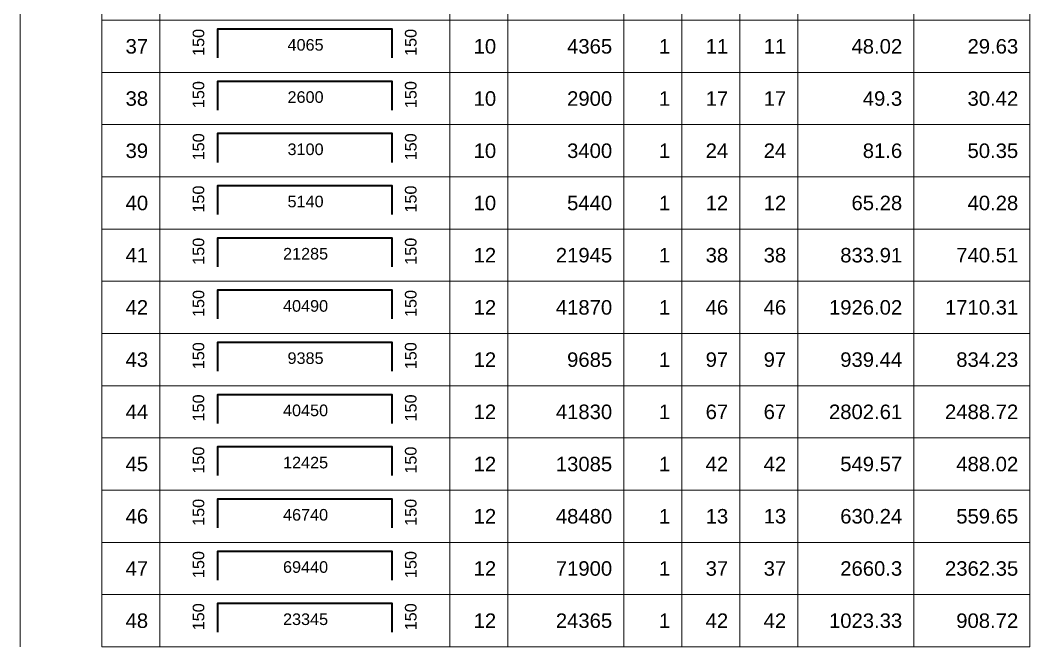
# Model space of a CAD drawing. Header units: millimetres. Extents: x -24156 to 1128921, y -12387 to 212709.
# Drawn here: x 1020378 to 1051011, y 11428 to 30436 of the extents above; entities that cross this region are included whole.
import ezdxf
from ezdxf.enums import TextEntityAlignment as Align

# ---------------------------------------------------------------- set-up
doc = ezdxf.new("R2010")
doc.units = ezdxf.units.MM
doc.header["$MEASUREMENT"] = 0
for name, color, linetype, lineweight in [('kata_net khung', 3, 'Continuous', 20), ('kata_text', 7, 'Continuous', 30), ('kata_thep chu', 1, 'Continuous', 35), ('NDC_FRAME', 7, 'Continuous', 20)]:
    doc.layers.add(name, color=color, linetype=linetype, lineweight=lineweight)
doc.styles.add('kata_text', font='arial.ttf', dxfattribs={"width": 0.8})

# ---------------------------------------------------------------- blocks, each defined once
blk = doc.blocks.new('dang04')
at = {"layer": 'kata_net khung'}
for p, q in [((0, 0), (0, -900)), ((1405, 0), (1405, -900)), ((2405, 0), (2405, -900)), ((7405, 0), (7405, -900)), ((8405, 0), (8405, -900)), ((10405, 0), (10405, -900)), ((11405, 0), (11405, -900)), ((12405, 0), (12405, -900)), ((13405, 0), (13405, -900)), ((15405, 0), (15405, -900)), ((17405, 0), (17405, -900)), ((1405, -900), (17405, -900))]:
    blk.add_line(p, q, dxfattribs=at)
at = {"layer": 'kata_thep chu'}
blk.add_lwpolyline([(3405, -650), (3405, -150), (6405, -150), (6405, -650)], dxfattribs=at)
at = {"layer": 'kata_text', "style": 'kata_text'}
for p in [(3073, -150), (6733, -150)]:
    blk.add_attdef('D03', text='', height=200, rotation=90, dxfattribs=at).set_placement(p, align=Align.MIDDLE_RIGHT)
for p in [(2205, -450), (8205, -450), (10205, -450), (11205, -450), (12205, -450), (13205, -450), (15205, -450), (17205, -450)]:
    blk.add_attdef('D03', text='', height=250, dxfattribs=at).set_placement(p, align=Align.MIDDLE_RIGHT)
blk.add_attdef('D03', text='', height=200, dxfattribs=at).set_placement((4920, -425), align=Align.MIDDLE_CENTER)

msp = doc.modelspace()

# ---------------------------------------------------------------- block references
at = {"layer": 'NDC_FRAME', "ltscale": 200}
ref = msp.add_blockref('dang04', (1020378, 32019.8), dxfattribs=dict(at, xscale=1.759999999999996, yscale=1.759999999999996, zscale=1.759999999999996))
ref.add_attrib('D03', '36', dxfattribs={"layer": 'kata_text', "height": 440, "style": 'kata_text'}).set_placement((1024259.3, 31227.8), align=Align.MIDDLE_RIGHT)
ref.add_attrib('D03', '150', dxfattribs={"layer": 'kata_text', "height": 352, "rotation": 90, "style": 'kata_text'}).set_placement((1025787.1, 31755.8), align=Align.MIDDLE_RIGHT)
ref.add_attrib('D03', '9085', dxfattribs={"layer": 'kata_text', "height": 352, "style": 'kata_text'}).set_placement((1029036.5, 31272.2), align=Align.MIDDLE_CENTER)
ref.add_attrib('D03', '150', dxfattribs={"layer": 'kata_text', "height": 352, "rotation": 90, "style": 'kata_text'}).set_placement((1032227.2, 31755.8), align=Align.MIDDLE_RIGHT)
ref.add_attrib('D03', '10', dxfattribs={"layer": 'kata_text', "height": 440, "style": 'kata_text'}).set_placement((1034819.3, 31227.8), align=Align.MIDDLE_RIGHT)
ref.add_attrib('D03', '9385', dxfattribs={"layer": 'kata_text', "height": 440, "style": 'kata_text'}).set_placement((1038339.3, 31227.8), align=Align.MIDDLE_RIGHT)
ref.add_attrib('D03', '1', dxfattribs={"layer": 'kata_text', "height": 440, "style": 'kata_text'}).set_placement((1040099.3, 31227.8), align=Align.MIDDLE_RIGHT)
ref.add_attrib('D03', '32', dxfattribs={"layer": 'kata_text', "height": 440, "style": 'kata_text'}).set_placement((1041859.3, 31227.8), align=Align.MIDDLE_RIGHT)
ref.add_attrib('D03', '32', dxfattribs={"layer": 'kata_text', "height": 440, "style": 'kata_text'}).set_placement((1043619.3, 31228.4), align=Align.MIDDLE_RIGHT)
ref.add_attrib('D03', '300.32', dxfattribs={"layer": 'kata_text', "height": 440, "style": 'kata_text'}).set_placement((1047139.3, 31227.8), align=Align.MIDDLE_RIGHT)
ref.add_attrib('D03', '185.3', dxfattribs={"layer": 'kata_text', "height": 440, "style": 'kata_text'}).set_placement((1050659.3, 31227.8), align=Align.MIDDLE_RIGHT)
ref = msp.add_blockref('dang04', (1020378, 30435.8), dxfattribs=dict(at, xscale=1.759999999999996, yscale=1.759999999999996, zscale=1.759999999999996))
ref.add_attrib('D03', '37', dxfattribs={"layer": 'kata_text', "height": 440, "style": 'kata_text'}).set_placement((1024259.3, 29643.8), align=Align.MIDDLE_RIGHT)
ref.add_attrib('D03', '150', dxfattribs={"layer": 'kata_text', "height": 352, "rotation": 90, "style": 'kata_text'}).set_placement((1025787.1, 30171.8), align=Align.MIDDLE_RIGHT)
ref.add_attrib('D03', '4065', dxfattribs={"layer": 'kata_text', "height": 352, "style": 'kata_text'}).set_placement((1029036.5, 29688.2), align=Align.MIDDLE_CENTER)
ref.add_attrib('D03', '150', dxfattribs={"layer": 'kata_text', "height": 352, "rotation": 90, "style": 'kata_text'}).set_placement((1032227.2, 30171.8), align=Align.MIDDLE_RIGHT)
ref.add_attrib('D03', '10', dxfattribs={"layer": 'kata_text', "height": 440, "style": 'kata_text'}).set_placement((1034819.3, 29643.8), align=Align.MIDDLE_RIGHT)
ref.add_attrib('D03', '4365', dxfattribs={"layer": 'kata_text', "height": 440, "style": 'kata_text'}).set_placement((1038339.3, 29643.8), align=Align.MIDDLE_RIGHT)
ref.add_attrib('D03', '1', dxfattribs={"layer": 'kata_text', "height": 440, "style": 'kata_text'}).set_placement((1040099.3, 29643.8), align=Align.MIDDLE_RIGHT)
ref.add_attrib('D03', '11', dxfattribs={"layer": 'kata_text', "height": 440, "style": 'kata_text'}).set_placement((1041859.3, 29643.8), align=Align.MIDDLE_RIGHT)
ref.add_attrib('D03', '11', dxfattribs={"layer": 'kata_text', "height": 440, "style": 'kata_text'}).set_placement((1043619.3, 29644.4), align=Align.MIDDLE_RIGHT)
ref.add_attrib('D03', '48.02', dxfattribs={"layer": 'kata_text', "height": 440, "style": 'kata_text'}).set_placement((1047139.3, 29643.8), align=Align.MIDDLE_RIGHT)
ref.add_attrib('D03', '29.63', dxfattribs={"layer": 'kata_text', "height": 440, "style": 'kata_text'}).set_placement((1050659.3, 29643.8), align=Align.MIDDLE_RIGHT)
ref = msp.add_blockref('dang04', (1020378, 28851.8), dxfattribs=dict(at, xscale=1.759999999999996, yscale=1.759999999999996, zscale=1.759999999999996))
ref.add_attrib('D03', '38', dxfattribs={"layer": 'kata_text', "height": 440, "style": 'kata_text'}).set_placement((1024259.3, 28059.8), align=Align.MIDDLE_RIGHT)
ref.add_attrib('D03', '150', dxfattribs={"layer": 'kata_text', "height": 352, "rotation": 90, "style": 'kata_text'}).set_placement((1025787.1, 28587.8), align=Align.MIDDLE_RIGHT)
ref.add_attrib('D03', '2600', dxfattribs={"layer": 'kata_text', "height": 352, "style": 'kata_text'}).set_placement((1029036.5, 28104.2), align=Align.MIDDLE_CENTER)
ref.add_attrib('D03', '150', dxfattribs={"layer": 'kata_text', "height": 352, "rotation": 90, "style": 'kata_text'}).set_placement((1032227.2, 28587.8), align=Align.MIDDLE_RIGHT)
ref.add_attrib('D03', '10', dxfattribs={"layer": 'kata_text', "height": 440, "style": 'kata_text'}).set_placement((1034819.3, 28059.8), align=Align.MIDDLE_RIGHT)
ref.add_attrib('D03', '2900', dxfattribs={"layer": 'kata_text', "height": 440, "style": 'kata_text'}).set_placement((1038339.3, 28059.8), align=Align.MIDDLE_RIGHT)
ref.add_attrib('D03', '1', dxfattribs={"layer": 'kata_text', "height": 440, "style": 'kata_text'}).set_placement((1040099.3, 28059.8), align=Align.MIDDLE_RIGHT)
ref.add_attrib('D03', '17', dxfattribs={"layer": 'kata_text', "height": 440, "style": 'kata_text'}).set_placement((1041859.3, 28059.8), align=Align.MIDDLE_RIGHT)
ref.add_attrib('D03', '17', dxfattribs={"layer": 'kata_text', "height": 440, "style": 'kata_text'}).set_placement((1043619.3, 28060.4), align=Align.MIDDLE_RIGHT)
ref.add_attrib('D03', '49.3', dxfattribs={"layer": 'kata_text', "height": 440, "style": 'kata_text'}).set_placement((1047139.3, 28059.8), align=Align.MIDDLE_RIGHT)
ref.add_attrib('D03', '30.42', dxfattribs={"layer": 'kata_text', "height": 440, "style": 'kata_text'}).set_placement((1050659.3, 28059.8), align=Align.MIDDLE_RIGHT)
ref = msp.add_blockref('dang04', (1020378, 27267.8), dxfattribs=dict(at, xscale=1.759999999999996, yscale=1.759999999999996, zscale=1.759999999999996))
ref.add_attrib('D03', '39', dxfattribs={"layer": 'kata_text', "height": 440, "style": 'kata_text'}).set_placement((1024259.3, 26475.8), align=Align.MIDDLE_RIGHT)
ref.add_attrib('D03', '150', dxfattribs={"layer": 'kata_text', "height": 352, "rotation": 90, "style": 'kata_text'}).set_placement((1025787.1, 27003.8), align=Align.MIDDLE_RIGHT)
ref.add_attrib('D03', '3100', dxfattribs={"layer": 'kata_text', "height": 352, "style": 'kata_text'}).set_placement((1029036.5, 26520.2), align=Align.MIDDLE_CENTER)
ref.add_attrib('D03', '150', dxfattribs={"layer": 'kata_text', "height": 352, "rotation": 90, "style": 'kata_text'}).set_placement((1032227.2, 27003.8), align=Align.MIDDLE_RIGHT)
ref.add_attrib('D03', '10', dxfattribs={"layer": 'kata_text', "height": 440, "style": 'kata_text'}).set_placement((1034819.3, 26475.8), align=Align.MIDDLE_RIGHT)
ref.add_attrib('D03', '3400', dxfattribs={"layer": 'kata_text', "height": 440, "style": 'kata_text'}).set_placement((1038339.3, 26475.8), align=Align.MIDDLE_RIGHT)
ref.add_attrib('D03', '1', dxfattribs={"layer": 'kata_text', "height": 440, "style": 'kata_text'}).set_placement((1040099.3, 26475.8), align=Align.MIDDLE_RIGHT)
ref.add_attrib('D03', '24', dxfattribs={"layer": 'kata_text', "height": 440, "style": 'kata_text'}).set_placement((1041859.3, 26475.8), align=Align.MIDDLE_RIGHT)
ref.add_attrib('D03', '24', dxfattribs={"layer": 'kata_text', "height": 440, "style": 'kata_text'}).set_placement((1043619.3, 26476.4), align=Align.MIDDLE_RIGHT)
ref.add_attrib('D03', '81.6', dxfattribs={"layer": 'kata_text', "height": 440, "style": 'kata_text'}).set_placement((1047139.3, 26475.8), align=Align.MIDDLE_RIGHT)
ref.add_attrib('D03', '50.35', dxfattribs={"layer": 'kata_text', "height": 440, "style": 'kata_text'}).set_placement((1050659.3, 26475.8), align=Align.MIDDLE_RIGHT)
ref = msp.add_blockref('dang04', (1020378, 25683.8), dxfattribs=dict(at, xscale=1.759999999999996, yscale=1.759999999999996, zscale=1.759999999999996))
ref.add_attrib('D03', '40', dxfattribs={"layer": 'kata_text', "height": 440, "style": 'kata_text'}).set_placement((1024259.3, 24891.8), align=Align.MIDDLE_RIGHT)
ref.add_attrib('D03', '150', dxfattribs={"layer": 'kata_text', "height": 352, "rotation": 90, "style": 'kata_text'}).set_placement((1025787.1, 25419.8), align=Align.MIDDLE_RIGHT)
ref.add_attrib('D03', '5140', dxfattribs={"layer": 'kata_text', "height": 352, "style": 'kata_text'}).set_placement((1029036.5, 24936.2), align=Align.MIDDLE_CENTER)
ref.add_attrib('D03', '150', dxfattribs={"layer": 'kata_text', "height": 352, "rotation": 90, "style": 'kata_text'}).set_placement((1032227.2, 25419.8), align=Align.MIDDLE_RIGHT)
ref.add_attrib('D03', '10', dxfattribs={"layer": 'kata_text', "height": 440, "style": 'kata_text'}).set_placement((1034819.3, 24891.8), align=Align.MIDDLE_RIGHT)
ref.add_attrib('D03', '5440', dxfattribs={"layer": 'kata_text', "height": 440, "style": 'kata_text'}).set_placement((1038339.3, 24891.8), align=Align.MIDDLE_RIGHT)
ref.add_attrib('D03', '1', dxfattribs={"layer": 'kata_text', "height": 440, "style": 'kata_text'}).set_placement((1040099.3, 24891.8), align=Align.MIDDLE_RIGHT)
ref.add_attrib('D03', '12', dxfattribs={"layer": 'kata_text', "height": 440, "style": 'kata_text'}).set_placement((1041859.3, 24891.8), align=Align.MIDDLE_RIGHT)
ref.add_attrib('D03', '12', dxfattribs={"layer": 'kata_text', "height": 440, "style": 'kata_text'}).set_placement((1043619.3, 24892.4), align=Align.MIDDLE_RIGHT)
ref.add_attrib('D03', '65.28', dxfattribs={"layer": 'kata_text', "height": 440, "style": 'kata_text'}).set_placement((1047139.3, 24891.8), align=Align.MIDDLE_RIGHT)
ref.add_attrib('D03', '40.28', dxfattribs={"layer": 'kata_text', "height": 440, "style": 'kata_text'}).set_placement((1050659.3, 24891.8), align=Align.MIDDLE_RIGHT)
ref = msp.add_blockref('dang04', (1020378, 24099.8), dxfattribs=dict(at, xscale=1.759999999999996, yscale=1.759999999999996, zscale=1.759999999999996))
ref.add_attrib('D03', '41', dxfattribs={"layer": 'kata_text', "height": 440, "style": 'kata_text'}).set_placement((1024259.3, 23307.8), align=Align.MIDDLE_RIGHT)
ref.add_attrib('D03', '150', dxfattribs={"layer": 'kata_text', "height": 352, "rotation": 90, "style": 'kata_text'}).set_placement((1025787.1, 23835.8), align=Align.MIDDLE_RIGHT)
ref.add_attrib('D03', '21285', dxfattribs={"layer": 'kata_text', "height": 352, "style": 'kata_text'}).set_placement((1029036.5, 23352.2), align=Align.MIDDLE_CENTER)
ref.add_attrib('D03', '150', dxfattribs={"layer": 'kata_text', "height": 352, "rotation": 90, "style": 'kata_text'}).set_placement((1032227.2, 23835.8), align=Align.MIDDLE_RIGHT)
ref.add_attrib('D03', '12', dxfattribs={"layer": 'kata_text', "height": 440, "style": 'kata_text'}).set_placement((1034819.3, 23307.8), align=Align.MIDDLE_RIGHT)
ref.add_attrib('D03', '21945', dxfattribs={"layer": 'kata_text', "height": 440, "style": 'kata_text'}).set_placement((1038339.3, 23307.8), align=Align.MIDDLE_RIGHT)
ref.add_attrib('D03', '1', dxfattribs={"layer": 'kata_text', "height": 440, "style": 'kata_text'}).set_placement((1040099.3, 23307.8), align=Align.MIDDLE_RIGHT)
ref.add_attrib('D03', '38', dxfattribs={"layer": 'kata_text', "height": 440, "style": 'kata_text'}).set_placement((1041859.3, 23307.8), align=Align.MIDDLE_RIGHT)
ref.add_attrib('D03', '38', dxfattribs={"layer": 'kata_text', "height": 440, "style": 'kata_text'}).set_placement((1043619.3, 23308.4), align=Align.MIDDLE_RIGHT)
ref.add_attrib('D03', '833.91', dxfattribs={"layer": 'kata_text', "height": 440, "style": 'kata_text'}).set_placement((1047139.3, 23307.8), align=Align.MIDDLE_RIGHT)
ref.add_attrib('D03', '740.51', dxfattribs={"layer": 'kata_text', "height": 440, "style": 'kata_text'}).set_placement((1050659.3, 23307.8), align=Align.MIDDLE_RIGHT)
ref = msp.add_blockref('dang04', (1020378, 22515.8), dxfattribs=dict(at, xscale=1.759999999999996, yscale=1.759999999999996, zscale=1.759999999999996))
ref.add_attrib('D03', '42', dxfattribs={"layer": 'kata_text', "height": 440, "style": 'kata_text'}).set_placement((1024259.3, 21723.8), align=Align.MIDDLE_RIGHT)
ref.add_attrib('D03', '150', dxfattribs={"layer": 'kata_text', "height": 352, "rotation": 90, "style": 'kata_text'}).set_placement((1025787.1, 22251.8), align=Align.MIDDLE_RIGHT)
ref.add_attrib('D03', '40490', dxfattribs={"layer": 'kata_text', "height": 352, "style": 'kata_text'}).set_placement((1029036.5, 21768.2), align=Align.MIDDLE_CENTER)
ref.add_attrib('D03', '150', dxfattribs={"layer": 'kata_text', "height": 352, "rotation": 90, "style": 'kata_text'}).set_placement((1032227.2, 22251.8), align=Align.MIDDLE_RIGHT)
ref.add_attrib('D03', '12', dxfattribs={"layer": 'kata_text', "height": 440, "style": 'kata_text'}).set_placement((1034819.3, 21723.8), align=Align.MIDDLE_RIGHT)
ref.add_attrib('D03', '41870', dxfattribs={"layer": 'kata_text', "height": 440, "style": 'kata_text'}).set_placement((1038339.3, 21723.8), align=Align.MIDDLE_RIGHT)
ref.add_attrib('D03', '1', dxfattribs={"layer": 'kata_text', "height": 440, "style": 'kata_text'}).set_placement((1040099.3, 21723.8), align=Align.MIDDLE_RIGHT)
ref.add_attrib('D03', '46', dxfattribs={"layer": 'kata_text', "height": 440, "style": 'kata_text'}).set_placement((1041859.3, 21723.8), align=Align.MIDDLE_RIGHT)
ref.add_attrib('D03', '46', dxfattribs={"layer": 'kata_text', "height": 440, "style": 'kata_text'}).set_placement((1043619.3, 21724.4), align=Align.MIDDLE_RIGHT)
ref.add_attrib('D03', '1926.02', dxfattribs={"layer": 'kata_text', "height": 440, "style": 'kata_text'}).set_placement((1047139.3, 21723.8), align=Align.MIDDLE_RIGHT)
ref.add_attrib('D03', '1710.31', dxfattribs={"layer": 'kata_text', "height": 440, "style": 'kata_text'}).set_placement((1050659.3, 21723.8), align=Align.MIDDLE_RIGHT)
ref = msp.add_blockref('dang04', (1020378, 20931.8), dxfattribs=dict(at, xscale=1.759999999999996, yscale=1.759999999999996, zscale=1.759999999999996))
ref.add_attrib('D03', '43', dxfattribs={"layer": 'kata_text', "height": 440, "style": 'kata_text'}).set_placement((1024259.3, 20139.8), align=Align.MIDDLE_RIGHT)
ref.add_attrib('D03', '150', dxfattribs={"layer": 'kata_text', "height": 352, "rotation": 90, "style": 'kata_text'}).set_placement((1025787.1, 20667.8), align=Align.MIDDLE_RIGHT)
ref.add_attrib('D03', '9385', dxfattribs={"layer": 'kata_text', "height": 352, "style": 'kata_text'}).set_placement((1029036.5, 20184.2), align=Align.MIDDLE_CENTER)
ref.add_attrib('D03', '150', dxfattribs={"layer": 'kata_text', "height": 352, "rotation": 90, "style": 'kata_text'}).set_placement((1032227.2, 20667.8), align=Align.MIDDLE_RIGHT)
ref.add_attrib('D03', '12', dxfattribs={"layer": 'kata_text', "height": 440, "style": 'kata_text'}).set_placement((1034819.3, 20139.8), align=Align.MIDDLE_RIGHT)
ref.add_attrib('D03', '9685', dxfattribs={"layer": 'kata_text', "height": 440, "style": 'kata_text'}).set_placement((1038339.3, 20139.8), align=Align.MIDDLE_RIGHT)
ref.add_attrib('D03', '1', dxfattribs={"layer": 'kata_text', "height": 440, "style": 'kata_text'}).set_placement((1040099.3, 20139.8), align=Align.MIDDLE_RIGHT)
ref.add_attrib('D03', '97', dxfattribs={"layer": 'kata_text', "height": 440, "style": 'kata_text'}).set_placement((1041859.3, 20139.8), align=Align.MIDDLE_RIGHT)
ref.add_attrib('D03', '97', dxfattribs={"layer": 'kata_text', "height": 440, "style": 'kata_text'}).set_placement((1043619.3, 20140.4), align=Align.MIDDLE_RIGHT)
ref.add_attrib('D03', '939.44', dxfattribs={"layer": 'kata_text', "height": 440, "style": 'kata_text'}).set_placement((1047139.3, 20139.8), align=Align.MIDDLE_RIGHT)
ref.add_attrib('D03', '834.23', dxfattribs={"layer": 'kata_text', "height": 440, "style": 'kata_text'}).set_placement((1050659.3, 20139.8), align=Align.MIDDLE_RIGHT)
ref = msp.add_blockref('dang04', (1020378, 19347.8), dxfattribs=dict(at, xscale=1.759999999999996, yscale=1.759999999999996, zscale=1.759999999999996))
ref.add_attrib('D03', '44', dxfattribs={"layer": 'kata_text', "height": 440, "style": 'kata_text'}).set_placement((1024259.3, 18555.8), align=Align.MIDDLE_RIGHT)
ref.add_attrib('D03', '150', dxfattribs={"layer": 'kata_text', "height": 352, "rotation": 90, "style": 'kata_text'}).set_placement((1025787.1, 19083.8), align=Align.MIDDLE_RIGHT)
ref.add_attrib('D03', '40450', dxfattribs={"layer": 'kata_text', "height": 352, "style": 'kata_text'}).set_placement((1029036.5, 18600.2), align=Align.MIDDLE_CENTER)
ref.add_attrib('D03', '150', dxfattribs={"layer": 'kata_text', "height": 352, "rotation": 90, "style": 'kata_text'}).set_placement((1032227.2, 19083.8), align=Align.MIDDLE_RIGHT)
ref.add_attrib('D03', '12', dxfattribs={"layer": 'kata_text', "height": 440, "style": 'kata_text'}).set_placement((1034819.3, 18555.8), align=Align.MIDDLE_RIGHT)
ref.add_attrib('D03', '41830', dxfattribs={"layer": 'kata_text', "height": 440, "style": 'kata_text'}).set_placement((1038339.3, 18555.8), align=Align.MIDDLE_RIGHT)
ref.add_attrib('D03', '1', dxfattribs={"layer": 'kata_text', "height": 440, "style": 'kata_text'}).set_placement((1040099.3, 18555.8), align=Align.MIDDLE_RIGHT)
ref.add_attrib('D03', '67', dxfattribs={"layer": 'kata_text', "height": 440, "style": 'kata_text'}).set_placement((1041859.3, 18555.8), align=Align.MIDDLE_RIGHT)
ref.add_attrib('D03', '67', dxfattribs={"layer": 'kata_text', "height": 440, "style": 'kata_text'}).set_placement((1043619.3, 18556.4), align=Align.MIDDLE_RIGHT)
ref.add_attrib('D03', '2802.61', dxfattribs={"layer": 'kata_text', "height": 440, "style": 'kata_text'}).set_placement((1047139.3, 18555.8), align=Align.MIDDLE_RIGHT)
ref.add_attrib('D03', '2488.72', dxfattribs={"layer": 'kata_text', "height": 440, "style": 'kata_text'}).set_placement((1050659.3, 18555.8), align=Align.MIDDLE_RIGHT)
ref = msp.add_blockref('dang04', (1020378, 17763.8), dxfattribs=dict(at, xscale=1.759999999999996, yscale=1.759999999999996, zscale=1.759999999999996))
ref.add_attrib('D03', '45', dxfattribs={"layer": 'kata_text', "height": 440, "style": 'kata_text'}).set_placement((1024259.3, 16971.8), align=Align.MIDDLE_RIGHT)
ref.add_attrib('D03', '150', dxfattribs={"layer": 'kata_text', "height": 352, "rotation": 90, "style": 'kata_text'}).set_placement((1025787.1, 17499.8), align=Align.MIDDLE_RIGHT)
ref.add_attrib('D03', '12425', dxfattribs={"layer": 'kata_text', "height": 352, "style": 'kata_text'}).set_placement((1029036.5, 17016.2), align=Align.MIDDLE_CENTER)
ref.add_attrib('D03', '150', dxfattribs={"layer": 'kata_text', "height": 352, "rotation": 90, "style": 'kata_text'}).set_placement((1032227.2, 17499.8), align=Align.MIDDLE_RIGHT)
ref.add_attrib('D03', '12', dxfattribs={"layer": 'kata_text', "height": 440, "style": 'kata_text'}).set_placement((1034819.3, 16971.8), align=Align.MIDDLE_RIGHT)
ref.add_attrib('D03', '13085', dxfattribs={"layer": 'kata_text', "height": 440, "style": 'kata_text'}).set_placement((1038339.3, 16971.8), align=Align.MIDDLE_RIGHT)
ref.add_attrib('D03', '1', dxfattribs={"layer": 'kata_text', "height": 440, "style": 'kata_text'}).set_placement((1040099.3, 16971.8), align=Align.MIDDLE_RIGHT)
ref.add_attrib('D03', '42', dxfattribs={"layer": 'kata_text', "height": 440, "style": 'kata_text'}).set_placement((1041859.3, 16971.8), align=Align.MIDDLE_RIGHT)
ref.add_attrib('D03', '42', dxfattribs={"layer": 'kata_text', "height": 440, "style": 'kata_text'}).set_placement((1043619.3, 16972.4), align=Align.MIDDLE_RIGHT)
ref.add_attrib('D03', '549.57', dxfattribs={"layer": 'kata_text', "height": 440, "style": 'kata_text'}).set_placement((1047139.3, 16971.8), align=Align.MIDDLE_RIGHT)
ref.add_attrib('D03', '488.02', dxfattribs={"layer": 'kata_text', "height": 440, "style": 'kata_text'}).set_placement((1050659.3, 16971.8), align=Align.MIDDLE_RIGHT)
ref = msp.add_blockref('dang04', (1020378, 16179.8), dxfattribs=dict(at, xscale=1.759999999999996, yscale=1.759999999999996, zscale=1.759999999999996))
ref.add_attrib('D03', '46', dxfattribs={"layer": 'kata_text', "height": 440, "style": 'kata_text'}).set_placement((1024259.3, 15387.8), align=Align.MIDDLE_RIGHT)
ref.add_attrib('D03', '150', dxfattribs={"layer": 'kata_text', "height": 352, "rotation": 90, "style": 'kata_text'}).set_placement((1025787.1, 15915.8), align=Align.MIDDLE_RIGHT)
ref.add_attrib('D03', '46740', dxfattribs={"layer": 'kata_text', "height": 352, "style": 'kata_text'}).set_placement((1029036.5, 15432.2), align=Align.MIDDLE_CENTER)
ref.add_attrib('D03', '150', dxfattribs={"layer": 'kata_text', "height": 352, "rotation": 90, "style": 'kata_text'}).set_placement((1032227.2, 15915.8), align=Align.MIDDLE_RIGHT)
ref.add_attrib('D03', '12', dxfattribs={"layer": 'kata_text', "height": 440, "style": 'kata_text'}).set_placement((1034819.3, 15387.8), align=Align.MIDDLE_RIGHT)
ref.add_attrib('D03', '48480', dxfattribs={"layer": 'kata_text', "height": 440, "style": 'kata_text'}).set_placement((1038339.3, 15387.8), align=Align.MIDDLE_RIGHT)
ref.add_attrib('D03', '1', dxfattribs={"layer": 'kata_text', "height": 440, "style": 'kata_text'}).set_placement((1040099.3, 15387.8), align=Align.MIDDLE_RIGHT)
ref.add_attrib('D03', '13', dxfattribs={"layer": 'kata_text', "height": 440, "style": 'kata_text'}).set_placement((1041859.3, 15387.8), align=Align.MIDDLE_RIGHT)
ref.add_attrib('D03', '13', dxfattribs={"layer": 'kata_text', "height": 440, "style": 'kata_text'}).set_placement((1043619.3, 15388.4), align=Align.MIDDLE_RIGHT)
ref.add_attrib('D03', '630.24', dxfattribs={"layer": 'kata_text', "height": 440, "style": 'kata_text'}).set_placement((1047139.3, 15387.8), align=Align.MIDDLE_RIGHT)
ref.add_attrib('D03', '559.65', dxfattribs={"layer": 'kata_text', "height": 440, "style": 'kata_text'}).set_placement((1050659.3, 15387.8), align=Align.MIDDLE_RIGHT)
ref = msp.add_blockref('dang04', (1020378, 14595.8), dxfattribs=dict(at, xscale=1.759999999999996, yscale=1.759999999999996, zscale=1.759999999999996))
ref.add_attrib('D03', '47', dxfattribs={"layer": 'kata_text', "height": 440, "style": 'kata_text'}).set_placement((1024259.3, 13803.8), align=Align.MIDDLE_RIGHT)
ref.add_attrib('D03', '150', dxfattribs={"layer": 'kata_text', "height": 352, "rotation": 90, "style": 'kata_text'}).set_placement((1025787.1, 14331.8), align=Align.MIDDLE_RIGHT)
ref.add_attrib('D03', '69440', dxfattribs={"layer": 'kata_text', "height": 352, "style": 'kata_text'}).set_placement((1029036.5, 13848.2), align=Align.MIDDLE_CENTER)
ref.add_attrib('D03', '150', dxfattribs={"layer": 'kata_text', "height": 352, "rotation": 90, "style": 'kata_text'}).set_placement((1032227.2, 14331.8), align=Align.MIDDLE_RIGHT)
ref.add_attrib('D03', '12', dxfattribs={"layer": 'kata_text', "height": 440, "style": 'kata_text'}).set_placement((1034819.3, 13803.8), align=Align.MIDDLE_RIGHT)
ref.add_attrib('D03', '71900', dxfattribs={"layer": 'kata_text', "height": 440, "style": 'kata_text'}).set_placement((1038339.3, 13803.8), align=Align.MIDDLE_RIGHT)
ref.add_attrib('D03', '1', dxfattribs={"layer": 'kata_text', "height": 440, "style": 'kata_text'}).set_placement((1040099.3, 13803.8), align=Align.MIDDLE_RIGHT)
ref.add_attrib('D03', '37', dxfattribs={"layer": 'kata_text', "height": 440, "style": 'kata_text'}).set_placement((1041859.3, 13803.8), align=Align.MIDDLE_RIGHT)
ref.add_attrib('D03', '37', dxfattribs={"layer": 'kata_text', "height": 440, "style": 'kata_text'}).set_placement((1043619.3, 13804.4), align=Align.MIDDLE_RIGHT)
ref.add_attrib('D03', '2660.3', dxfattribs={"layer": 'kata_text', "height": 440, "style": 'kata_text'}).set_placement((1047139.3, 13803.8), align=Align.MIDDLE_RIGHT)
ref.add_attrib('D03', '2362.35', dxfattribs={"layer": 'kata_text', "height": 440, "style": 'kata_text'}).set_placement((1050659.3, 13803.8), align=Align.MIDDLE_RIGHT)
ref = msp.add_blockref('dang04', (1020378, 13011.8), dxfattribs=dict(at, xscale=1.759999999999996, yscale=1.759999999999996, zscale=1.759999999999996))
ref.add_attrib('D03', '48', dxfattribs={"layer": 'kata_text', "height": 440, "style": 'kata_text'}).set_placement((1024259.3, 12219.8), align=Align.MIDDLE_RIGHT)
ref.add_attrib('D03', '150', dxfattribs={"layer": 'kata_text', "height": 352, "rotation": 90, "style": 'kata_text'}).set_placement((1025787.1, 12747.8), align=Align.MIDDLE_RIGHT)
ref.add_attrib('D03', '23345', dxfattribs={"layer": 'kata_text', "height": 352, "style": 'kata_text'}).set_placement((1029036.5, 12264.2), align=Align.MIDDLE_CENTER)
ref.add_attrib('D03', '150', dxfattribs={"layer": 'kata_text', "height": 352, "rotation": 90, "style": 'kata_text'}).set_placement((1032227.2, 12747.8), align=Align.MIDDLE_RIGHT)
ref.add_attrib('D03', '12', dxfattribs={"layer": 'kata_text', "height": 440, "style": 'kata_text'}).set_placement((1034819.3, 12219.8), align=Align.MIDDLE_RIGHT)
ref.add_attrib('D03', '24365', dxfattribs={"layer": 'kata_text', "height": 440, "style": 'kata_text'}).set_placement((1038339.3, 12219.8), align=Align.MIDDLE_RIGHT)
ref.add_attrib('D03', '1', dxfattribs={"layer": 'kata_text', "height": 440, "style": 'kata_text'}).set_placement((1040099.3, 12219.8), align=Align.MIDDLE_RIGHT)
ref.add_attrib('D03', '42', dxfattribs={"layer": 'kata_text', "height": 440, "style": 'kata_text'}).set_placement((1041859.3, 12219.8), align=Align.MIDDLE_RIGHT)
ref.add_attrib('D03', '42', dxfattribs={"layer": 'kata_text', "height": 440, "style": 'kata_text'}).set_placement((1043619.3, 12220.4), align=Align.MIDDLE_RIGHT)
ref.add_attrib('D03', '1023.33', dxfattribs={"layer": 'kata_text', "height": 440, "style": 'kata_text'}).set_placement((1047139.3, 12219.8), align=Align.MIDDLE_RIGHT)
ref.add_attrib('D03', '908.72', dxfattribs={"layer": 'kata_text', "height": 440, "style": 'kata_text'}).set_placement((1050659.3, 12219.8), align=Align.MIDDLE_RIGHT)

doc.saveas('drawing.dxf')
